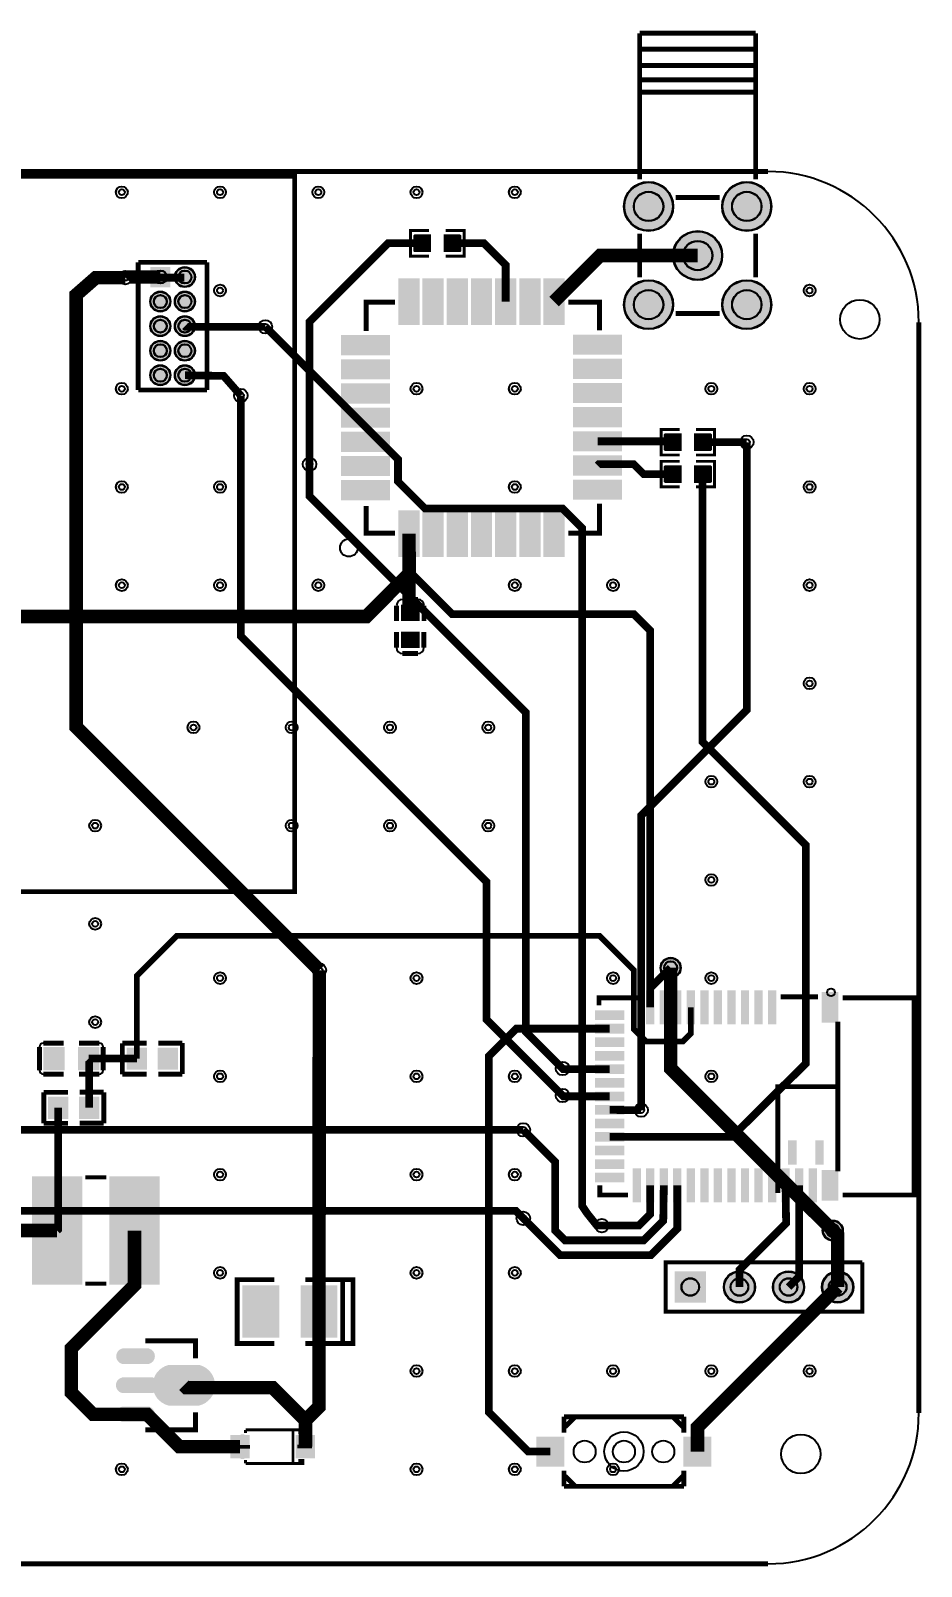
# Model space of a CAD drawing. Header units: millimetres. Extents: x 6.9 to 95.1, y 92.9 to 172.3.
# Drawn here: x 49.1 to 95.1, y 92.9 to 172.3 of the extents above; entities that cross this region are included whole.
import ezdxf

# ---------------------------------------------------------------- set-up
doc = ezdxf.new("R2010")
doc.units = ezdxf.units.MM
for name, color, linetype, true_color in [('BoardOutLine', 7, 'Continuous', 0xff00ff), ('BottomLayer', 7, 'Continuous', 0x0000ff), ('BottomSolderMaskLayer', 7, 'Continuous', 0xaa00ff), ('Document', 7, 'Continuous', 0xffffff), ('Hole', 7, 'Continuous', 0x222222), ('Multi-Layer', 7, 'Continuous', 0xc0c0c0), ('TopLayer', 7, 'Continuous', 0xff0000), ('TopPasteMaskLayer', 7, 'Continuous', 0x808080), ('TopSilkLayer', 7, 'Continuous', 0xffcc00), ('TopSolderMaskLayer', 7, 'Continuous', 0x800080)]:
    doc.layers.add(name, color=color, linetype=linetype, true_color=true_color)

msp = doc.modelspace()

# ---------------------------------------------------------------- hatches: boundary and pattern name
at = {"layer": 'BottomSolderMaskLayer'}
for points in [[(79.751, 163.195, 1), (82.301, 163.195, 1)], [(84.831, 163.195, 1), (87.381, 163.195, 1)], [(82.291, 160.655, 1), (84.841, 160.655, 1)], [(56.31, 160.069), (56.31, 159.019), (55.26, 159.019), (55.26, 160.069)], [(56.53, 159.544, 1), (57.58, 159.544, 1)], [(79.751, 158.115, 1), (82.301, 158.115, 1)], [(84.831, 158.115, 1), (87.381, 158.115, 1)], [(55.26, 158.274, 1), (56.31, 158.274, 1)], [(56.53, 158.274, 1), (57.58, 158.274, 1)], [(55.26, 157.004, 1), (56.31, 157.004, 1)], [(56.53, 157.004, 1), (57.58, 157.004, 1)], [(55.26, 155.734, 1), (56.31, 155.734, 1)], [(56.53, 155.734, 1), (57.58, 155.734, 1)], [(55.26, 154.464, 1), (56.31, 154.464, 1)], [(56.53, 154.464, 1), (57.58, 154.464, 1)], [(81.644, 123.825, 1), (82.694, 123.825, 1)], [(90.026, 110.236, 1), (91.076, 110.236, 1)], [(82.372, 108.128), (83.998, 108.128), (83.998, 106.502), (82.372, 106.502)], [(84.912, 107.315, 1), (86.538, 107.315, 1)], [(87.452, 107.315, 1), (89.078, 107.315, 1)], [(89.992, 107.315, 1), (91.618, 107.315, 1)]]:
    msp.add_hatch(color=256, dxfattribs=at).paths.add_polyline_path(points)
at = {"layer": 'Document'}
for points in [[(59.944, 98.425), (59.944, 99.689), (60.134, 99.689), (60.134, 98.425)], [(59.66, 98.962), (59.66, 99.152), (60.418, 99.152), (60.418, 98.962)], [(63.625, 98.965), (63.625, 99.155), (62.867, 99.155), (62.867, 98.965)]]:
    msp.add_hatch(color=256, dxfattribs=at).paths.add_polyline_path(points)
at = {"layer": 'Multi-Layer'}
for points in [[(79.776, 163.195, 1), (82.276, 163.195, 1)], [(84.856, 163.195, 1), (87.356, 163.195, 1)], [(82.316, 160.655, 1), (84.816, 160.655, 1)], [(56.285, 160.044), (56.285, 159.044), (55.285, 159.044), (55.285, 160.044)], [(56.555, 159.544, 1), (57.555, 159.544, 1)], [(79.776, 158.115, 1), (82.276, 158.115, 1)], [(84.856, 158.115, 1), (87.356, 158.115, 1)], [(55.285, 158.274, 1), (56.285, 158.274, 1)], [(56.555, 158.274, 1), (57.555, 158.274, 1)], [(55.285, 157.004, 1), (56.285, 157.004, 1)], [(56.555, 157.004, 1), (57.555, 157.004, 1)], [(55.285, 155.734, 1), (56.285, 155.734, 1)], [(56.555, 155.734, 1), (57.555, 155.734, 1)], [(55.285, 154.464, 1), (56.285, 154.464, 1)], [(56.555, 154.464, 1), (57.555, 154.464, 1)], [(82.398, 108.102), (83.972, 108.102), (83.972, 106.528), (82.398, 106.528)], [(84.938, 107.315, 1), (86.512, 107.315, 1)], [(87.478, 107.315, 1), (89.052, 107.315, 1)], [(90.018, 107.315, 1), (91.592, 107.315, 1)]]:
    msp.add_hatch(color=256, dxfattribs=at).paths.add_polyline_path(points)
at = {"layer": 'TopLayer'}
for points in [[(69.754, 161.722), (69.754, 160.858), (68.948, 160.858), (68.948, 161.722)], [(70.454, 161.722), (70.454, 160.858), (71.26, 160.858), (71.26, 161.722)], [(69.14, 157.123), (68.14, 157.123), (68.14, 159.423), (69.14, 159.423)], [(70.39, 157.123), (69.39, 157.123), (69.39, 159.423), (70.39, 159.423)], [(71.64, 157.123), (70.64, 157.123), (70.64, 159.423), (71.64, 159.423)], [(72.89, 157.123), (71.89, 157.123), (71.89, 159.423), (72.89, 159.423)], [(74.14, 157.123), (73.14, 157.123), (73.14, 159.423), (74.14, 159.423)], [(75.39, 157.123), (74.39, 157.123), (74.39, 159.423), (75.39, 159.423)], [(76.64, 157.123), (75.64, 157.123), (75.64, 159.423), (76.64, 159.423)], [(65.24, 155.523), (65.24, 156.523), (67.54, 156.523), (67.54, 155.523)], [(77.24, 155.548), (77.24, 156.548), (79.54, 156.548), (79.54, 155.548)], [(65.24, 154.273), (65.24, 155.273), (67.54, 155.273), (67.54, 154.273)], [(77.24, 154.298), (77.24, 155.298), (79.54, 155.298), (79.54, 154.298)], [(65.24, 153.023), (65.24, 154.023), (67.54, 154.023), (67.54, 153.023)], [(77.24, 153.048), (77.24, 154.048), (79.54, 154.048), (79.54, 153.048)], [(65.24, 151.773), (65.24, 152.773), (67.54, 152.773), (67.54, 151.773)], [(77.24, 151.798), (77.24, 152.798), (79.54, 152.798), (79.54, 151.798)], [(65.24, 150.523), (65.24, 151.523), (67.54, 151.523), (67.54, 150.523)], [(77.24, 150.548), (77.24, 151.548), (79.54, 151.548), (79.54, 150.548)], [(82.708, 151.435), (82.708, 150.571), (81.902, 150.571), (81.902, 151.435)], [(83.408, 151.435), (83.408, 150.571), (84.214, 150.571), (84.214, 151.435)], [(65.24, 149.273), (65.24, 150.273), (67.54, 150.273), (67.54, 149.273)], [(77.24, 149.298), (77.24, 150.298), (79.54, 150.298), (79.54, 149.298)], [(82.708, 149.784), (82.708, 148.92), (81.902, 148.92), (81.902, 149.784)], [(83.408, 149.784), (83.408, 148.92), (84.214, 148.92), (84.214, 149.784)], [(65.24, 148.023), (65.24, 149.023), (67.54, 149.023), (67.54, 148.023)], [(77.24, 148.048), (77.24, 149.048), (79.54, 149.048), (79.54, 148.048)], [(69.14, 145.123), (68.14, 145.123), (68.14, 147.423), (69.14, 147.423)], [(70.39, 145.123), (69.39, 145.123), (69.39, 147.423), (70.39, 147.423)], [(71.64, 145.123), (70.64, 145.123), (70.64, 147.423), (71.64, 147.423)], [(72.89, 145.123), (71.89, 145.123), (71.89, 147.423), (72.89, 147.423)], [(74.14, 145.123), (73.14, 145.123), (73.14, 147.423), (74.14, 147.423)], [(75.39, 145.123), (74.39, 145.123), (74.39, 147.423), (75.39, 147.423)], [(76.64, 145.123), (75.64, 145.123), (75.64, 147.423), (76.64, 147.423)], [(68.257, 141.778), (68.257, 142.578), (69.157, 142.578), (69.157, 141.778)], [(68.257, 140.378), (68.257, 141.178), (69.157, 141.178), (69.157, 140.378)], [(81.313, 122.474), (81.313, 121.074), (80.913, 121.074), (80.913, 122.474)], [(82.013, 122.474), (82.013, 121.074), (81.613, 121.074), (81.613, 122.474)], [(82.713, 122.474), (82.713, 121.074), (82.313, 121.074), (82.313, 122.474)], [(83.413, 122.474), (83.413, 121.074), (83.013, 121.074), (83.013, 122.474)], [(84.113, 122.474), (84.113, 121.074), (83.713, 121.074), (83.713, 122.474)], [(84.813, 122.474), (84.813, 121.074), (84.413, 121.074), (84.413, 122.474)], [(85.513, 122.474), (85.513, 121.074), (85.113, 121.074), (85.113, 122.474)], [(86.213, 122.474), (86.213, 121.074), (85.813, 121.074), (85.813, 122.474)], [(86.913, 122.474), (86.913, 121.074), (86.513, 121.074), (86.513, 122.474)], [(87.613, 122.474), (87.613, 121.074), (87.213, 121.074), (87.213, 122.474)], [(90.813, 121.074), (90.813, 122.474), (90.013, 122.474), (90.013, 121.074)], [(78.315, 121.574), (79.715, 121.574), (79.715, 121.174), (78.315, 121.174)], [(78.315, 120.874), (79.715, 120.874), (79.715, 120.474), (78.315, 120.474)], [(78.315, 120.174), (79.715, 120.174), (79.715, 119.774), (78.315, 119.774)], [(49.782, 119.676), (50.782, 119.676), (50.782, 118.576), (49.782, 118.576)], [(51.582, 119.676), (52.582, 119.676), (52.582, 118.576), (51.582, 118.576)], [(55.073, 118.576), (54.073, 118.576), (54.073, 119.676), (55.073, 119.676)], [(56.673, 118.576), (55.673, 118.576), (55.673, 119.676), (56.673, 119.676)], [(78.315, 119.474), (79.715, 119.474), (79.715, 119.074), (78.315, 119.074)], [(78.315, 118.774), (79.715, 118.774), (79.715, 118.374), (78.315, 118.374)], [(78.315, 118.074), (79.715, 118.074), (79.715, 117.674), (78.315, 117.674)], [(51.009, 116.036), (50.009, 116.036), (50.009, 117.136), (51.009, 117.136)], [(52.609, 116.036), (51.609, 116.036), (51.609, 117.136), (52.609, 117.136)], [(78.315, 117.374), (79.715, 117.374), (79.715, 116.974), (78.315, 116.974)], [(78.315, 116.674), (79.715, 116.674), (79.715, 116.274), (78.315, 116.274)], [(78.315, 115.974), (79.715, 115.974), (79.715, 115.574), (78.315, 115.574)], [(78.315, 115.274), (79.715, 115.274), (79.715, 114.874), (78.315, 114.874)], [(78.315, 114.574), (79.715, 114.574), (79.715, 114.174), (78.315, 114.174)], [(88.663, 114.774), (88.663, 113.774), (88.263, 113.774), (88.263, 114.774)], [(90.063, 114.774), (90.063, 113.774), (89.663, 113.774), (89.663, 114.774)], [(78.315, 113.874), (79.715, 113.874), (79.715, 113.474), (78.315, 113.474)], [(51.701, 107.486), (49.201, 107.486), (49.201, 112.986), (51.701, 112.986)], [(55.701, 107.486), (53.201, 107.486), (53.201, 112.986), (55.701, 112.986)], [(78.315, 113.174), (79.715, 113.174), (79.715, 112.774), (78.315, 112.774)], [(80.613, 113.274), (80.613, 111.874), (80.213, 111.874), (80.213, 113.274)], [(81.313, 113.274), (81.313, 111.874), (80.913, 111.874), (80.913, 113.274)], [(82.013, 113.274), (82.013, 111.874), (81.613, 111.874), (81.613, 113.274)], [(82.713, 113.274), (82.713, 111.874), (82.313, 111.874), (82.313, 113.274)], [(83.413, 113.274), (83.413, 111.874), (83.013, 111.874), (83.013, 113.274)], [(84.113, 113.274), (84.113, 111.874), (83.713, 111.874), (83.713, 113.274)], [(84.813, 113.274), (84.813, 111.874), (84.413, 111.874), (84.413, 113.274)], [(85.513, 113.274), (85.513, 111.874), (85.113, 111.874), (85.113, 113.274)], [(86.213, 113.274), (86.213, 111.874), (85.813, 111.874), (85.813, 113.274)], [(86.913, 113.274), (86.913, 111.874), (86.513, 111.874), (86.513, 113.274)], [(87.613, 113.274), (87.613, 111.874), (87.213, 111.874), (87.213, 113.274)], [(88.313, 113.274), (88.313, 111.874), (87.913, 111.874), (87.913, 113.274)], [(89.013, 113.274), (89.013, 111.874), (88.613, 111.874), (88.613, 113.274)], [(89.713, 113.274), (89.713, 111.874), (89.313, 111.874), (89.313, 113.274)], [(90.813, 113.274), (90.813, 111.874), (90.013, 111.874), (90.013, 113.274)], [(61.883, 104.745), (60.083, 104.745), (60.083, 107.345), (61.883, 107.345)], [(64.885, 104.745), (63.085, 104.745), (63.085, 107.345), (64.885, 107.345)], [(53.903, 103.386, -0.785398), (53.903, 104.086), (55.103, 104.086, -0.785398), (55.103, 103.386)], [(56.253, 101.235, -0.785398), (56.253, 103.235), (57.753, 103.235, -0.785398), (57.753, 101.235)], [(53.902, 101.885, -0.785398), (53.902, 102.585), (55.302, 102.585, -0.785398), (55.302, 101.885)], [(53.903, 100.384, -0.785398), (53.903, 101.084), (55.103, 101.084, -0.785398), (55.103, 100.384)], [(60.378, 98.485), (59.428, 98.485), (59.428, 99.635), (60.378, 99.635)], [(63.762, 98.485), (62.812, 98.485), (62.812, 99.635), (63.762, 99.635)], [(76.656, 99.556), (76.656, 98.056), (75.256, 98.056), (75.256, 99.556)], [(84.256, 99.556), (84.256, 98.056), (82.856, 98.056), (82.856, 99.556)]]:
    msp.add_hatch(color=256, dxfattribs=at).paths.add_polyline_path(points)
at = {"layer": 'TopPasteMaskLayer'}
for points in [[(68.909, 160.84), (69.709, 160.84), (69.759, 160.89), (69.759, 161.118), (69.389, 161.118), (69.389, 161.448), (69.759, 161.448), (69.759, 161.69), (69.709, 161.74), (68.909, 161.74), (68.859, 161.69), (68.859, 160.89)], [(70.459, 160.89), (70.459, 161.118), (70.839, 161.118), (70.839, 161.448), (70.459, 161.448), (70.459, 161.69), (70.509, 161.74), (71.299, 161.74), (71.349, 161.69), (71.349, 160.89), (71.299, 160.84), (70.509, 160.84)], [(69.14, 157.123), (68.14, 157.123), (68.14, 159.423), (69.14, 159.423)], [(70.39, 157.123), (69.39, 157.123), (69.39, 159.423), (70.39, 159.423)], [(71.64, 157.123), (70.64, 157.123), (70.64, 159.423), (71.64, 159.423)], [(72.89, 157.123), (71.89, 157.123), (71.89, 159.423), (72.89, 159.423)], [(74.14, 157.123), (73.14, 157.123), (73.14, 159.423), (74.14, 159.423)], [(75.39, 157.123), (74.39, 157.123), (74.39, 159.423), (75.39, 159.423)], [(76.64, 157.123), (75.64, 157.123), (75.64, 159.423), (76.64, 159.423)], [(65.24, 155.523), (65.24, 156.523), (67.54, 156.523), (67.54, 155.523)], [(77.24, 155.548), (77.24, 156.548), (79.54, 156.548), (79.54, 155.548)], [(65.24, 154.273), (65.24, 155.273), (67.54, 155.273), (67.54, 154.273)], [(77.24, 154.298), (77.24, 155.298), (79.54, 155.298), (79.54, 154.298)], [(65.24, 153.023), (65.24, 154.023), (67.54, 154.023), (67.54, 153.023)], [(77.24, 153.048), (77.24, 154.048), (79.54, 154.048), (79.54, 153.048)], [(65.24, 151.773), (65.24, 152.773), (67.54, 152.773), (67.54, 151.773)], [(77.24, 151.798), (77.24, 152.798), (79.54, 152.798), (79.54, 151.798)], [(65.24, 150.523), (65.24, 151.523), (67.54, 151.523), (67.54, 150.523)], [(77.24, 150.548), (77.24, 151.548), (79.54, 151.548), (79.54, 150.548)], [(81.863, 150.553), (82.663, 150.553), (82.713, 150.603), (82.713, 150.831), (82.343, 150.831), (82.343, 151.161), (82.713, 151.161), (82.713, 151.403), (82.663, 151.453), (81.863, 151.453), (81.813, 151.403), (81.813, 150.603)], [(83.413, 150.603), (83.413, 150.831), (83.793, 150.831), (83.793, 151.161), (83.413, 151.161), (83.413, 151.403), (83.463, 151.453), (84.253, 151.453), (84.303, 151.403), (84.303, 150.603), (84.253, 150.553), (83.463, 150.553)], [(65.24, 149.273), (65.24, 150.273), (67.54, 150.273), (67.54, 149.273)], [(77.24, 149.298), (77.24, 150.298), (79.54, 150.298), (79.54, 149.298)], [(81.863, 148.902), (82.663, 148.902), (82.713, 148.952), (82.713, 149.18), (82.343, 149.18), (82.343, 149.51), (82.713, 149.51), (82.713, 149.752), (82.663, 149.802), (81.863, 149.802), (81.813, 149.752), (81.813, 148.952)], [(83.413, 148.952), (83.413, 149.18), (83.793, 149.18), (83.793, 149.51), (83.413, 149.51), (83.413, 149.752), (83.463, 149.802), (84.253, 149.802), (84.303, 149.752), (84.303, 148.952), (84.253, 148.902), (83.463, 148.902)], [(65.24, 148.023), (65.24, 149.023), (67.54, 149.023), (67.54, 148.023)], [(77.24, 148.048), (77.24, 149.048), (79.54, 149.048), (79.54, 148.048)], [(69.14, 145.123), (68.14, 145.123), (68.14, 147.423), (69.14, 147.423)], [(70.39, 145.123), (69.39, 145.123), (69.39, 147.423), (70.39, 147.423)], [(71.64, 145.123), (70.64, 145.123), (70.64, 147.423), (71.64, 147.423)], [(72.89, 145.123), (71.89, 145.123), (71.89, 147.423), (72.89, 147.423)], [(74.14, 145.123), (73.14, 145.123), (73.14, 147.423), (74.14, 147.423)], [(75.39, 145.123), (74.39, 145.123), (74.39, 147.423), (75.39, 147.423)], [(76.64, 145.123), (75.64, 145.123), (75.64, 147.423), (76.64, 147.423)], [(68.257, 141.778), (68.257, 142.578), (69.157, 142.578), (69.157, 141.778)], [(68.257, 140.378), (68.257, 141.178), (69.157, 141.178), (69.157, 140.378)], [(81.313, 122.474), (81.313, 121.074), (80.913, 121.074), (80.913, 122.474)], [(82.013, 122.474), (82.013, 121.074), (81.613, 121.074), (81.613, 122.474)], [(82.713, 122.474), (82.713, 121.074), (82.313, 121.074), (82.313, 122.474)], [(83.413, 122.474), (83.413, 121.074), (83.013, 121.074), (83.013, 122.474)], [(84.113, 122.474), (84.113, 121.074), (83.713, 121.074), (83.713, 122.474)], [(84.813, 122.474), (84.813, 121.074), (84.413, 121.074), (84.413, 122.474)], [(85.513, 122.474), (85.513, 121.074), (85.113, 121.074), (85.113, 122.474)], [(86.213, 122.474), (86.213, 121.074), (85.813, 121.074), (85.813, 122.474)], [(86.913, 122.474), (86.913, 121.074), (86.513, 121.074), (86.513, 122.474)], [(87.613, 122.474), (87.613, 121.074), (87.213, 121.074), (87.213, 122.474)], [(90.813, 121.074), (90.813, 122.474), (90.013, 122.474), (90.013, 121.074)], [(78.315, 121.574), (79.715, 121.574), (79.715, 121.174), (78.315, 121.174)], [(78.315, 120.874), (79.715, 120.874), (79.715, 120.474), (78.315, 120.474)], [(78.315, 120.174), (79.715, 120.174), (79.715, 119.774), (78.315, 119.774)], [(49.782, 119.676), (50.782, 119.676), (50.782, 118.576), (49.782, 118.576)], [(51.582, 119.676), (52.582, 119.676), (52.582, 118.576), (51.582, 118.576)], [(55.073, 118.576), (54.073, 118.576), (54.073, 119.676), (55.073, 119.676)], [(56.673, 118.576), (55.673, 118.576), (55.673, 119.676), (56.673, 119.676)], [(78.315, 119.474), (79.715, 119.474), (79.715, 119.074), (78.315, 119.074)], [(78.315, 118.774), (79.715, 118.774), (79.715, 118.374), (78.315, 118.374)], [(78.315, 118.074), (79.715, 118.074), (79.715, 117.674), (78.315, 117.674)], [(51.009, 116.036), (50.009, 116.036), (50.009, 117.136), (51.009, 117.136)], [(52.609, 116.036), (51.609, 116.036), (51.609, 117.136), (52.609, 117.136)], [(78.315, 117.374), (79.715, 117.374), (79.715, 116.974), (78.315, 116.974)], [(78.315, 116.674), (79.715, 116.674), (79.715, 116.274), (78.315, 116.274)], [(78.315, 115.974), (79.715, 115.974), (79.715, 115.574), (78.315, 115.574)], [(78.315, 115.274), (79.715, 115.274), (79.715, 114.874), (78.315, 114.874)], [(78.315, 114.574), (79.715, 114.574), (79.715, 114.174), (78.315, 114.174)], [(88.663, 114.774), (88.663, 113.774), (88.263, 113.774), (88.263, 114.774)], [(90.063, 114.774), (90.063, 113.774), (89.663, 113.774), (89.663, 114.774)], [(78.315, 113.874), (79.715, 113.874), (79.715, 113.474), (78.315, 113.474)], [(51.701, 107.486), (49.201, 107.486), (49.201, 112.986), (51.701, 112.986)], [(55.701, 107.486), (53.201, 107.486), (53.201, 112.986), (55.701, 112.986)], [(78.315, 113.174), (79.715, 113.174), (79.715, 112.774), (78.315, 112.774)], [(80.613, 113.274), (80.613, 111.874), (80.213, 111.874), (80.213, 113.274)], [(81.313, 113.274), (81.313, 111.874), (80.913, 111.874), (80.913, 113.274)], [(82.013, 113.274), (82.013, 111.874), (81.613, 111.874), (81.613, 113.274)], [(82.713, 113.274), (82.713, 111.874), (82.313, 111.874), (82.313, 113.274)], [(83.413, 113.274), (83.413, 111.874), (83.013, 111.874), (83.013, 113.274)], [(84.113, 113.274), (84.113, 111.874), (83.713, 111.874), (83.713, 113.274)], [(84.813, 113.274), (84.813, 111.874), (84.413, 111.874), (84.413, 113.274)], [(85.513, 113.274), (85.513, 111.874), (85.113, 111.874), (85.113, 113.274)], [(86.213, 113.274), (86.213, 111.874), (85.813, 111.874), (85.813, 113.274)], [(86.913, 113.274), (86.913, 111.874), (86.513, 111.874), (86.513, 113.274)], [(87.613, 113.274), (87.613, 111.874), (87.213, 111.874), (87.213, 113.274)], [(88.313, 113.274), (88.313, 111.874), (87.913, 111.874), (87.913, 113.274)], [(89.013, 113.274), (89.013, 111.874), (88.613, 111.874), (88.613, 113.274)], [(89.713, 113.274), (89.713, 111.874), (89.313, 111.874), (89.313, 113.274)], [(90.813, 113.274), (90.813, 111.874), (90.013, 111.874), (90.013, 113.274)], [(61.883, 104.745), (60.083, 104.745), (60.083, 107.345), (61.883, 107.345)], [(64.885, 104.745), (63.085, 104.745), (63.085, 107.345), (64.885, 107.345)], [(53.903, 103.386, -0.785398), (53.903, 104.086), (55.103, 104.086, -0.785398), (55.103, 103.386)], [(56.253, 101.235, -0.785398), (56.253, 103.235), (57.753, 103.235, -0.785398), (57.753, 101.235)], [(53.902, 101.885, -0.785398), (53.902, 102.585), (55.302, 102.585, -0.785398), (55.302, 101.885)], [(53.903, 100.384, -0.785398), (53.903, 101.084), (55.103, 101.084, -0.785398), (55.103, 100.384)], [(60.378, 98.485), (59.428, 98.485), (59.428, 99.635), (60.378, 99.635)], [(63.762, 98.485), (62.812, 98.485), (62.812, 99.635), (63.762, 99.635)], [(76.656, 99.556), (76.656, 98.056), (75.256, 98.056), (75.256, 99.556)], [(84.256, 99.556), (84.256, 98.056), (82.856, 98.056), (82.856, 99.556)]]:
    msp.add_hatch(color=256, dxfattribs=at).paths.add_polyline_path(points)
at = {"layer": 'TopSilkLayer'}
for points in [[(62.925, 100.002), (62.925, 99.707), (63.23, 99.707), (63.23, 100.002)], [(62.925, 98.118), (62.925, 98.413), (63.23, 98.413), (63.23, 98.118)]]:
    msp.add_hatch(color=256, dxfattribs=at).paths.add_polyline_path(points)
at = {"layer": 'TopSolderMaskLayer'}
for points in [[(79.751, 163.195, 1), (82.301, 163.195, 1)], [(84.831, 163.195, 1), (87.381, 163.195, 1)], [(69.779, 161.747), (69.779, 160.833), (68.922, 160.833), (68.922, 161.747)], [(70.429, 161.747), (70.429, 160.833), (71.286, 160.833), (71.286, 161.747)], [(82.291, 160.655, 1), (84.841, 160.655, 1)], [(56.31, 160.069), (56.31, 159.019), (55.26, 159.019), (55.26, 160.069)], [(56.53, 159.544, 1), (57.58, 159.544, 1)], [(69.191, 157.072), (68.089, 157.072), (68.089, 159.474), (69.191, 159.474)], [(70.441, 157.072), (69.339, 157.072), (69.339, 159.474), (70.441, 159.474)], [(71.691, 157.072), (70.589, 157.072), (70.589, 159.474), (71.691, 159.474)], [(72.941, 157.072), (71.839, 157.072), (71.839, 159.474), (72.941, 159.474)], [(74.191, 157.072), (73.089, 157.072), (73.089, 159.474), (74.191, 159.474)], [(75.441, 157.072), (74.339, 157.072), (74.339, 159.474), (75.441, 159.474)], [(76.691, 157.072), (75.589, 157.072), (75.589, 159.474), (76.691, 159.474)], [(79.751, 158.115, 1), (82.301, 158.115, 1)], [(84.831, 158.115, 1), (87.381, 158.115, 1)], [(55.26, 158.274, 1), (56.31, 158.274, 1)], [(56.53, 158.274, 1), (57.58, 158.274, 1)], [(55.26, 157.004, 1), (56.31, 157.004, 1)], [(56.53, 157.004, 1), (57.58, 157.004, 1)], [(65.123, 155.501), (65.123, 156.545), (67.657, 156.545), (67.657, 155.501)], [(77.123, 155.526), (77.123, 156.57), (79.657, 156.57), (79.657, 155.526)], [(55.26, 155.734, 1), (56.31, 155.734, 1)], [(56.53, 155.734, 1), (57.58, 155.734, 1)], [(55.26, 154.464, 1), (56.31, 154.464, 1)], [(56.53, 154.464, 1), (57.58, 154.464, 1)], [(65.123, 154.251), (65.123, 155.295), (67.657, 155.295), (67.657, 154.251)], [(77.123, 154.276), (77.123, 155.32), (79.657, 155.32), (79.657, 154.276)], [(77.123, 153.026), (77.123, 154.07), (79.657, 154.07), (79.657, 153.026)], [(65.123, 153.001), (65.123, 154.045), (67.657, 154.045), (67.657, 153.001)], [(65.123, 151.751), (65.123, 152.795), (67.657, 152.795), (67.657, 151.751)], [(77.123, 151.776), (77.123, 152.82), (79.657, 152.82), (79.657, 151.776)], [(65.123, 150.501), (65.123, 151.545), (67.657, 151.545), (67.657, 150.501)], [(77.123, 150.526), (77.123, 151.57), (79.657, 151.57), (79.657, 150.526)], [(82.733, 151.46), (82.733, 150.546), (81.876, 150.546), (81.876, 151.46)], [(83.383, 151.46), (83.383, 150.546), (84.24, 150.546), (84.24, 151.46)], [(65.123, 149.251), (65.123, 150.295), (67.657, 150.295), (67.657, 149.251)], [(77.123, 149.276), (77.123, 150.32), (79.657, 150.32), (79.657, 149.276)], [(82.733, 149.809), (82.733, 148.895), (81.876, 148.895), (81.876, 149.809)], [(83.383, 149.809), (83.383, 148.895), (84.24, 148.895), (84.24, 149.809)], [(65.123, 148.001), (65.123, 149.045), (67.657, 149.045), (67.657, 148.001)], [(77.123, 148.026), (77.123, 149.07), (79.657, 149.07), (79.657, 148.026)], [(69.191, 145.072), (68.089, 145.072), (68.089, 147.474), (69.191, 147.474)], [(70.441, 145.072), (69.339, 145.072), (69.339, 147.474), (70.441, 147.474)], [(71.691, 145.072), (70.589, 145.072), (70.589, 147.474), (71.691, 147.474)], [(72.941, 145.072), (71.839, 145.072), (71.839, 147.474), (72.941, 147.474)], [(74.191, 145.072), (73.089, 145.072), (73.089, 147.474), (74.191, 147.474)], [(75.441, 145.072), (74.339, 145.072), (74.339, 147.474), (75.441, 147.474)], [(76.691, 145.072), (75.589, 145.072), (75.589, 147.474), (76.691, 147.474)], [(68.228, 141.755), (68.228, 142.601), (69.186, 142.601), (69.186, 141.755)], [(68.228, 140.355), (68.228, 141.201), (69.186, 141.201), (69.186, 140.355)], [(81.644, 123.825, 1), (82.694, 123.825, 1)], [(81.327, 122.652), (81.327, 120.896), (80.898, 120.896), (80.898, 122.652)], [(82.028, 122.652), (82.028, 120.896), (81.598, 120.896), (81.598, 122.652)], [(82.728, 122.652), (82.728, 120.896), (82.298, 120.896), (82.298, 122.652)], [(83.428, 122.652), (83.428, 120.896), (82.998, 120.896), (82.998, 122.652)], [(84.128, 122.652), (84.128, 120.896), (83.698, 120.896), (83.698, 122.652)], [(84.828, 122.652), (84.828, 120.896), (84.398, 120.896), (84.398, 122.652)], [(85.528, 122.652), (85.528, 120.896), (85.098, 120.896), (85.098, 122.652)], [(86.228, 122.652), (86.228, 120.896), (85.798, 120.896), (85.798, 122.652)], [(86.928, 122.652), (86.928, 120.896), (86.498, 120.896), (86.498, 122.652)], [(87.628, 122.652), (87.628, 120.896), (87.198, 120.896), (87.198, 122.652)], [(90.842, 120.985), (90.842, 122.563), (89.984, 122.563), (89.984, 120.985)], [(78.264, 121.625), (79.766, 121.625), (79.766, 121.123), (78.264, 121.123)], [(78.264, 120.925), (79.766, 120.925), (79.766, 120.423), (78.264, 120.423)], [(78.264, 120.225), (79.766, 120.225), (79.766, 119.723), (78.264, 119.723)], [(49.731, 119.727), (50.833, 119.727), (50.833, 118.525), (49.731, 118.525)], [(51.531, 119.727), (52.633, 119.727), (52.633, 118.525), (51.531, 118.525)], [(55.098, 118.551), (54.047, 118.551), (54.047, 119.701), (55.098, 119.701)], [(56.698, 118.551), (55.647, 118.551), (55.647, 119.701), (56.698, 119.701)], [(78.264, 119.525), (79.766, 119.525), (79.766, 119.023), (78.264, 119.023)], [(78.264, 118.825), (79.766, 118.825), (79.766, 118.323), (78.264, 118.323)], [(78.264, 118.125), (79.766, 118.125), (79.766, 117.623), (78.264, 117.623)], [(51.034, 116.011), (49.983, 116.011), (49.983, 117.161), (51.034, 117.161)], [(52.634, 116.011), (51.583, 116.011), (51.583, 117.161), (52.634, 117.161)], [(78.264, 117.425), (79.766, 117.425), (79.766, 116.923), (78.264, 116.923)], [(78.264, 116.725), (79.766, 116.725), (79.766, 116.223), (78.264, 116.223)], [(78.264, 116.025), (79.766, 116.025), (79.766, 115.523), (78.264, 115.523)], [(78.264, 115.325), (79.766, 115.325), (79.766, 114.823), (78.264, 114.823)], [(78.264, 114.625), (79.766, 114.625), (79.766, 114.123), (78.264, 114.123)], [(88.683, 114.901), (88.683, 113.647), (88.243, 113.647), (88.243, 114.901)], [(90.083, 114.901), (90.083, 113.647), (89.643, 113.647), (89.643, 114.901)], [(78.264, 113.925), (79.766, 113.925), (79.766, 113.423), (78.264, 113.423)], [(51.752, 107.435), (49.15, 107.435), (49.15, 113.037), (51.752, 113.037)], [(55.752, 107.435), (53.15, 107.435), (53.15, 113.037), (55.752, 113.037)], [(78.264, 113.225), (79.766, 113.225), (79.766, 112.723), (78.264, 112.723)], [(80.628, 113.452), (80.628, 111.696), (80.198, 111.696), (80.198, 113.452)], [(81.327, 113.452), (81.327, 111.696), (80.898, 111.696), (80.898, 113.452)], [(82.028, 113.452), (82.028, 111.696), (81.598, 111.696), (81.598, 113.452)], [(82.728, 113.452), (82.728, 111.696), (82.298, 111.696), (82.298, 113.452)], [(83.428, 113.452), (83.428, 111.696), (82.998, 111.696), (82.998, 113.452)], [(84.128, 113.452), (84.128, 111.696), (83.698, 111.696), (83.698, 113.452)], [(84.828, 113.452), (84.828, 111.696), (84.398, 111.696), (84.398, 113.452)], [(85.528, 113.452), (85.528, 111.696), (85.098, 111.696), (85.098, 113.452)], [(86.228, 113.452), (86.228, 111.696), (85.798, 111.696), (85.798, 113.452)], [(86.928, 113.452), (86.928, 111.696), (86.498, 111.696), (86.498, 113.452)], [(87.628, 113.452), (87.628, 111.696), (87.198, 111.696), (87.198, 113.452)], [(88.328, 113.452), (88.328, 111.696), (87.898, 111.696), (87.898, 113.452)], [(89.028, 113.452), (89.028, 111.696), (88.598, 111.696), (88.598, 113.452)], [(89.728, 113.452), (89.728, 111.696), (89.298, 111.696), (89.298, 113.452)], [(90.842, 113.363), (90.842, 111.785), (89.984, 111.785), (89.984, 113.363)], [(90.026, 110.236, 1), (91.076, 110.236, 1)], [(82.372, 108.128), (83.998, 108.128), (83.998, 106.502), (82.372, 106.502)], [(84.912, 107.315, 1), (86.538, 107.315, 1)], [(87.452, 107.315, 1), (89.078, 107.315, 1)], [(89.992, 107.315, 1), (91.618, 107.315, 1)], [(61.934, 104.694), (60.032, 104.694), (60.032, 107.396), (61.934, 107.396)], [(64.936, 104.694), (63.034, 104.694), (63.034, 107.396), (64.936, 107.396)], [(53.816, 103.335, -0.785398), (53.816, 104.137), (55.19, 104.137, -0.785398), (55.19, 103.335)], [(56.215, 101.184, -0.785398), (56.215, 103.286), (57.791, 103.286, -0.785398), (57.791, 101.184)], [(53.801, 101.834, -0.785398), (53.801, 102.636), (55.404, 102.636, -0.785398), (55.404, 101.834)], [(53.816, 100.333, -0.785398), (53.816, 101.135), (55.19, 101.135, -0.785398), (55.19, 100.333)], [(60.403, 98.46), (59.402, 98.46), (59.402, 99.66), (60.403, 99.66)], [(63.788, 98.46), (62.787, 98.46), (62.787, 99.66), (63.788, 99.66)], [(76.68, 99.583), (76.68, 98.029), (75.232, 98.029), (75.232, 99.583)], [(84.28, 99.583), (84.28, 98.029), (82.832, 98.029), (82.832, 99.583)]]:
    msp.add_hatch(color=256, dxfattribs=at).paths.add_polyline_path(points)

# ---------------------------------------------------------------- linework, layer by layer
at = {"layer": 'BoardOutLine', "const_width": 0.254}
for points in [[(14.8, 165), (87.2, 165)], [(95, 157.2), (95, 100.8)], [(87.2, 93), (14.8, 93)]]:
    msp.add_lwpolyline(points, dxfattribs=at)
at = {"layer": 'BoardOutLine'}
for centre, start, end in [((87.2, 157.2), 360, 90), ((87.2, 100.8), 270, 0)]:
    msp.add_arc(centre, 7.8, start, end, dxfattribs=at)
at = {"layer": 'BottomLayer'}
for points, const_width in [([(53.975, 159.512), (52.451, 159.512), (51.435, 158.623), (51.435, 136.271), (64.008, 123.698)], 0.7), ([(78.613, 110.49), (78.359, 110.49), (77.851, 111.125), (77.597, 111.506), (77.597, 146.558), (76.581, 147.574), (69.469, 147.574), (68.072, 148.971), (68.072, 150.114), (61.214, 156.972)], 0.4), ([(59.944, 153.416), (59.944, 140.97), (72.644, 128.27), (72.644, 121.158), (76.581, 117.221)], 0.4), ([(86.106, 151.003), (86.106, 137.16), (80.645, 131.699), (80.645, 116.459)], 0.4), ([(63.5, 149.86), (63.5, 148.209), (74.676, 137.033), (74.676, 120.523), (76.581, 118.618)], 0.4), ([(90.551, 110.236), (82.169, 118.618), (82.169, 123.825)], 0.7), ([(74.549, 115.443), (27.94, 115.443), (23.622, 119.761), (21.844, 119.761)], 0.4), ([(74.549, 110.871), (74.168, 111.252), (23.876, 111.252), (21.844, 113.284), (18.923, 113.284)], 0.4)]:
    msp.add_lwpolyline(points, dxfattribs=dict(at, const_width=const_width))
at = {"layer": 'BottomSolderMaskLayer'}
for centre, radius in [((81.026, 163.195), 1.275), ((86.106, 163.195), 1.275), ((81.026, 163.195), 0.765), ((86.106, 163.195), 0.765), ((83.566, 160.655), 1.275), ((83.566, 160.655), 0.765), ((55.785, 159.544), 0.342), ((57.055, 159.544), 0.525), ((57.055, 159.544), 0.342), ((81.026, 158.115), 1.275), ((81.026, 158.115), 0.765), ((86.106, 158.115), 1.275), ((86.106, 158.115), 0.765), ((55.785, 158.274), 0.525), ((55.785, 158.274), 0.342), ((57.055, 158.274), 0.525), ((57.055, 158.274), 0.342), ((55.785, 157.004), 0.525), ((55.785, 157.004), 0.342), ((57.055, 157.004), 0.525), ((57.055, 157.004), 0.342), ((55.785, 155.734), 0.525), ((55.785, 155.734), 0.342), ((57.055, 155.734), 0.525), ((57.055, 155.734), 0.342), ((55.785, 154.464), 0.525), ((57.055, 154.464), 0.525), ((55.785, 154.464), 0.342), ((57.055, 154.464), 0.342), ((82.169, 123.825), 0.525), ((82.169, 123.825), 0.342), ((90.551, 110.236), 0.525), ((90.551, 110.236), 0.342), ((85.725, 107.315), 0.813), ((88.265, 107.315), 0.813), ((90.805, 107.315), 0.813), ((83.185, 107.315), 0.459), ((85.725, 107.315), 0.459), ((88.265, 107.315), 0.459), ((90.805, 107.315), 0.459)]:
    msp.add_circle(centre, radius, dxfattribs=at)
at = {"layer": 'Document'}
msp.add_circle((90.462, 122.551), 0.2, dxfattribs=at)
at = {"layer": 'Hole'}
for centre in [(53.792, 163.928), (58.872, 163.928), (63.952, 163.928), (69.032, 163.928), (74.112, 163.928), (53.975, 159.512), (58.872, 158.848), (89.352, 158.848), (61.214, 156.972), (53.792, 153.768), (59.944, 153.416), (69.032, 153.768), (74.112, 153.768), (84.272, 153.768), (89.352, 153.768), (86.106, 151.003), (63.5, 149.86), (53.792, 148.688), (58.872, 148.688), (74.112, 148.688), (89.352, 148.688), (53.792, 143.608), (58.872, 143.608), (63.952, 143.608), (74.112, 143.608), (79.192, 143.608), (89.352, 143.608), (89.352, 138.528), (57.499, 136.253), (62.579, 136.253), (67.659, 136.253), (72.739, 136.253), (84.272, 133.448), (89.352, 133.448), (52.419, 131.173), (62.579, 131.173), (67.659, 131.173), (72.739, 131.173), (84.272, 128.368), (52.419, 126.093), (58.872, 123.288), (64.008, 123.698), (69.032, 123.288), (79.192, 123.288), (84.272, 123.288), (52.419, 121.013), (58.872, 118.208), (69.032, 118.208), (74.112, 118.208), (76.581, 118.618), (84.272, 118.208), (76.581, 117.221), (80.645, 116.459), (74.549, 115.443), (58.872, 113.128), (69.032, 113.128), (74.112, 113.128), (74.549, 110.871), (78.613, 110.49), (58.872, 108.048), (69.032, 108.048), (74.112, 108.048), (69.032, 102.968), (74.112, 102.968), (79.192, 102.968), (84.272, 102.968), (89.352, 102.968), (53.792, 97.888), (69.032, 97.888), (74.112, 97.888), (79.192, 97.888)]:
    msp.add_circle(centre, 0.153, dxfattribs=at)
at = {"layer": 'Multi-Layer'}
for centre, radius in [((81.026, 163.195), 1.25), ((86.106, 163.195), 1.25), ((53.792, 163.928), 0.305), ((58.872, 163.928), 0.305), ((63.952, 163.928), 0.305), ((69.032, 163.928), 0.305), ((74.112, 163.928), 0.305), ((81.026, 163.195), 0.75), ((86.106, 163.195), 0.75), ((83.566, 160.655), 1.25), ((83.566, 160.655), 0.75), ((53.975, 159.512), 0.35), ((55.785, 159.544), 0.325), ((57.055, 159.544), 0.5), ((57.055, 159.544), 0.325), ((58.872, 158.848), 0.305), ((81.026, 158.115), 1.25), ((81.026, 158.115), 0.75), ((86.106, 158.115), 1.25), ((86.106, 158.115), 0.75), ((89.352, 158.848), 0.305), ((55.785, 158.274), 0.5), ((55.785, 158.274), 0.325), ((57.055, 158.274), 0.5), ((57.055, 158.274), 0.325), ((91.948, 157.353), 1.016), ((55.785, 157.004), 0.5), ((55.785, 157.004), 0.325), ((57.055, 157.004), 0.5), ((57.055, 157.004), 0.325), ((61.214, 156.972), 0.35), ((55.785, 155.734), 0.5), ((55.785, 155.734), 0.325), ((57.055, 155.734), 0.5), ((57.055, 155.734), 0.325), ((55.785, 154.464), 0.5), ((57.055, 154.464), 0.5), ((53.792, 153.768), 0.305), ((55.785, 154.464), 0.325), ((57.055, 154.464), 0.325), ((69.032, 153.768), 0.305), ((74.112, 153.768), 0.305), ((84.272, 153.768), 0.305), ((89.352, 153.768), 0.305), ((59.944, 153.416), 0.35), ((86.106, 151.003), 0.35), ((63.5, 149.86), 0.35), ((53.792, 148.688), 0.305), ((58.872, 148.688), 0.305), ((74.112, 148.688), 0.305), ((89.352, 148.688), 0.305), ((53.792, 143.608), 0.305), ((58.872, 143.608), 0.305), ((63.952, 143.608), 0.305), ((74.112, 143.608), 0.305), ((79.192, 143.608), 0.305), ((89.352, 143.608), 0.305), ((89.352, 138.528), 0.305), ((57.499, 136.253), 0.305), ((62.579, 136.253), 0.305), ((67.659, 136.253), 0.305), ((72.739, 136.253), 0.305), ((84.272, 133.448), 0.305), ((89.352, 133.448), 0.305), ((52.419, 131.173), 0.305), ((62.579, 131.173), 0.305), ((67.659, 131.173), 0.305), ((72.739, 131.173), 0.305), ((84.272, 128.368), 0.305), ((52.419, 126.093), 0.305), ((64.008, 123.698), 0.35), ((82.169, 123.825), 0.5), ((82.169, 123.825), 0.325), ((58.872, 123.288), 0.305), ((69.032, 123.288), 0.305), ((79.192, 123.288), 0.305), ((84.272, 123.288), 0.305), ((52.419, 121.013), 0.305), ((58.872, 118.208), 0.305), ((69.032, 118.208), 0.305), ((74.112, 118.208), 0.305), ((76.581, 118.618), 0.35), ((84.272, 118.208), 0.305), ((76.581, 117.221), 0.35), ((80.645, 116.459), 0.35), ((74.549, 115.443), 0.35), ((58.872, 113.128), 0.305), ((69.032, 113.128), 0.305), ((74.112, 113.128), 0.305), ((74.549, 110.871), 0.35), ((78.613, 110.49), 0.35), ((90.551, 110.236), 0.5), ((90.551, 110.236), 0.325), ((58.872, 108.048), 0.305), ((69.032, 108.048), 0.305), ((74.112, 108.048), 0.305), ((85.725, 107.315), 0.787), ((88.265, 107.315), 0.787), ((90.805, 107.315), 0.787), ((83.185, 107.315), 0.445), ((85.725, 107.315), 0.445), ((88.265, 107.315), 0.445), ((90.805, 107.315), 0.445), ((69.032, 102.968), 0.305), ((74.112, 102.968), 0.305), ((79.192, 102.968), 0.305), ((84.272, 102.968), 0.305), ((89.352, 102.968), 0.305), ((88.9, 98.679), 1.016), ((53.792, 97.888), 0.305), ((69.032, 97.888), 0.305), ((74.112, 97.888), 0.305), ((79.192, 97.888), 0.305)]:
    msp.add_circle(centre, radius, dxfattribs=at)
at = {"layer": 'TopLayer'}
for points, const_width in [([(63.5, 149.86), (63.5, 157.226), (67.564, 161.29), (69.351, 161.29)], 0.4), ([(70.857, 161.29), (72.517, 161.29), (73.64, 160.167), (73.64, 158.273)], 0.4), ([(83.566, 160.655), (78.522, 160.655), (76.14, 158.273)], 0.7), ([(53.975, 159.512), (54.007, 159.544), (55.785, 159.544)], 0.7), ([(55.753, 159.512), (57.023, 159.512)], 0.4), ([(57.055, 157.004), (57.087, 156.972), (61.214, 156.972)], 0.4), ([(57.055, 154.464), (59.055, 154.432), (59.944, 153.416)], 0.4), ([(82.305, 151.003), (82.259, 151.048), (78.39, 151.048)], 0.4), ([(86.106, 151.003), (84.582, 151.003), (83.811, 151.003)], 0.4), ([(78.39, 149.798), (78.452, 149.86), (80.264, 149.86), (80.772, 149.352), (82.305, 149.352)], 0.4), ([(79.014, 115.075), (85.331, 115.075), (89.154, 118.872), (89.154, 130.175), (83.811, 135.518), (83.811, 149.352)], 0.4), ([(68.641, 146.273), (68.649, 144.214), (66.436, 141.986), (44.45, 141.986), (35.757, 133.293), (35.757, 111.887)], 0.7), ([(68.707, 142.178), (68.64, 142.245), (68.64, 145.889)], 0.7), ([(81.112, 121.775), (81.112, 141.265), (80.264, 142.113), (70.866, 142.113), (68.64, 144.339), (68.64, 145.889)], 0.4), ([(83.213, 121.774), (83.213, 120.424), (82.804, 120.015), (80.899, 120.015), (80.264, 120.65), (80.264, 123.698), (78.486, 125.476), (56.642, 125.476), (54.572, 123.406), (54.572, 119.126)], 0.3), ([(64.008, 123.698), (63.985, 106.045)], 0.7), ([(81.113, 121.774), (81.113, 122.769), (82.169, 123.825)], 0.4), ([(79.015, 120.674), (74.192, 120.674), (72.771, 119.253), (72.771, 100.838), (74.803, 98.806), (75.956, 98.806)], 0.4), ([(52.081, 119.126), (52.108, 119.099), (52.108, 116.586)], 0.4), ([(52.081, 119.126), (54.572, 119.126)], 0.4), ([(79.015, 118.574), (76.625, 118.574), (76.581, 118.618)], 0.4), ([(50.451, 110.236), (50.508, 110.293), (50.508, 116.586)], 0.4), ([(79.015, 117.174), (76.628, 117.174), (76.581, 117.221)], 0.4), ([(79.014, 116.474), (80.645, 116.459)], 0.4), ([(81.813, 112.575), (81.788, 110.744), (80.772, 109.728), (76.708, 109.728), (76.2, 110.236), (76.2, 113.792), (74.549, 115.443)], 0.4), ([(82.513, 112.574), (82.513, 110.326), (81.153, 108.966), (76.454, 108.966), (75.565, 109.855), (74.549, 110.871)], 0.4), ([(78.613, 110.49), (80.518, 110.49), (81.112, 111.084), (81.112, 112.575)], 0.4), ([(88.113, 112.575), (88.138, 110.617), (85.725, 108.204), (85.725, 107.315)], 0.4), ([(88.813, 112.574), (88.813, 107.863), (88.265, 107.315)], 0.4), ([(50.451, 110.236), (45.847, 110.236), (43.457, 107.846), (43.457, 105.918)], 0.7), ([(54.503, 100.734), (52.301, 100.734), (51.181, 101.854), (51.181, 104.14), (54.451, 107.41), (54.451, 110.236)], 0.7), ([(90.551, 110.236), (90.805, 109.982), (90.805, 107.315)], 0.7), ([(90.805, 107.315), (83.556, 100.066), (83.556, 98.806)], 0.7), ([(63.985, 106.045), (63.985, 101.113), (63.287, 100.416)], 0.7), ([(57.003, 102.235), (57.13, 102.108), (61.595, 102.108), (63.287, 100.416), (63.287, 99.06)], 0.7), ([(59.903, 99.06), (56.769, 99.06), (55.095, 100.734), (54.503, 100.734)], 0.7)]:
    msp.add_lwpolyline(points, dxfattribs=dict(at, const_width=const_width))
at = {"layer": 'TopSilkLayer'}
for points, const_width in [([(86.566, 172.155), (80.566, 172.155)], 0.254), ([(80.566, 172.155), (80.566, 164.603)], 0.254), ([(86.566, 172.155), (86.566, 164.603)], 0.254), ([(86.566, 171.323), (80.566, 171.323)], 0.254), ([(86.566, 170.621), (86.566, 170.228)], 0.254), ([(86.566, 170.482), (80.566, 170.482)], 0.254), ([(86.566, 169.745), (80.566, 169.745)], 0.254), ([(86.566, 169.11), (80.566, 169.11)], 0.254), ([(86.566, 169.25), (86.566, 168.831)], 0.254), ([(82.434, 163.655), (84.698, 163.655)], 0.254), ([(69.678, 161.951), (68.719, 161.951), (68.719, 160.629), (69.678, 160.629)], 0.152), ([(70.53, 161.951), (71.489, 161.951), (71.489, 160.629), (70.53, 160.629)], 0.152), ([(80.566, 159.523), (80.566, 161.787)], 0.254), ([(86.566, 161.787), (86.566, 159.523)], 0.254), ([(54.642, 160.306), (58.198, 160.306)], 0.254), ([(54.642, 153.702), (54.642, 160.306)], 0.254), ([(58.198, 160.306), (58.198, 153.702)], 0.254), ([(67.909, 158.242), (66.421, 158.242), (66.421, 156.754)], 0.254), ([(78.486, 156.78), (78.486, 156.845), (78.486, 158.242), (76.871, 158.242)], 0.254), ([(84.698, 157.655), (82.434, 157.655)], 0.254), ([(58.198, 153.702), (54.642, 153.702)], 0.254), ([(82.632, 151.664), (81.673, 151.664), (81.673, 150.342), (82.632, 150.342)], 0.152), ([(83.484, 151.664), (84.443, 151.664), (84.443, 150.342), (83.484, 150.342)], 0.152), ([(82.632, 150.013), (81.673, 150.013), (81.673, 148.691), (82.632, 148.691)], 0.152), ([(83.484, 150.013), (84.443, 150.013), (84.443, 148.691), (83.484, 148.691)], 0.152), ([(66.421, 147.701), (66.421, 146.304), (67.818, 146.304), (67.909, 146.304)], 0.254), ([(76.871, 146.304), (76.962, 146.304), (78.486, 146.304), (78.486, 147.817)], 0.254), ([(68.307, 142.868), (69.107, 142.868)], 0.254), ([(67.997, 141.758), (67.997, 142.558)], 0.254), ([(69.417, 141.758), (69.417, 142.558)], 0.254), ([(67.992, 141.182), (67.992, 140.382)], 0.254), ([(69.411, 141.182), (69.411, 140.382)], 0.254), ([(68.301, 140.073), (69.101, 140.073)], 0.254), ([(78.463, 121.874), (78.463, 122.274), (80.563, 122.274)], 0.254), ([(89.782, 122.324), (87.863, 122.324)], 0.254), ([(91.063, 122.274), (94.763, 122.274), (94.763, 112.074), (91.063, 112.074)], 0.254), ([(90.813, 121.043), (90.813, 113.305)], 0.254), ([(49.732, 119.926), (49.782, 119.926)], 0.254), ([(50.782, 119.926), (49.782, 119.926)], 0.254), ([(51.582, 119.926), (52.582, 119.926)], 0.254), ([(52.632, 119.926), (52.582, 119.926)], 0.254), ([(55.072, 119.921), (53.822, 119.921)], 0.254), ([(53.822, 118.321), (53.822, 119.921)], 0.254), ([(55.673, 119.926), (56.923, 119.926)], 0.254), ([(56.923, 118.326), (56.923, 119.926)], 0.254), ([(49.532, 119.726), (49.532, 118.526)], 0.254), ([(52.832, 119.726), (52.832, 118.526)], 0.254), ([(49.732, 118.326), (49.782, 118.326)], 0.254), ([(50.782, 118.326), (49.782, 118.326)], 0.254), ([(51.582, 118.326), (52.582, 118.326)], 0.254), ([(52.632, 118.326), (52.582, 118.326)], 0.254), ([(55.072, 118.321), (53.822, 118.321)], 0.254), ([(55.673, 118.326), (56.923, 118.326)], 0.254), ([(90.813, 117.674), (87.713, 117.674), (87.713, 112.174)], 0.254), ([(51.008, 117.381), (49.758, 117.381)], 0.254), ([(49.758, 115.781), (49.758, 117.381)], 0.254), ([(51.609, 117.386), (52.859, 117.386)], 0.254), ([(52.859, 115.786), (52.859, 117.386)], 0.254), ([(51.008, 115.781), (49.758, 115.781)], 0.254), ([(51.609, 115.786), (52.859, 115.786)], 0.254), ([(52.997, 112.986), (51.905, 112.986)], 0.2), ([(79.963, 112.074), (78.513, 112.074), (78.513, 112.574)], 0.254), ([(92.075, 108.585), (92.075, 106.045), (81.915, 106.045), (81.915, 108.585), (83.82, 108.585)], 0.203), ([(92.075, 108.585), (83.82, 108.585)], 0.203), ([(52.997, 107.486), (51.905, 107.486)], 0.2), ([(61.684, 104.395), (59.757, 104.395), (59.757, 107.695), (61.684, 107.695)], 0.254), ([(63.284, 107.695), (65.211, 107.695), (65.211, 104.395), (65.744, 104.395), (65.744, 107.695), (65.211, 107.695)], 0.254), ([(55.003, 104.535), (57.603, 104.535), (57.603, 103.635)], 0.254), ([(63.284, 104.395), (65.211, 104.395)], 0.254), ([(57.603, 100.835), (57.603, 99.935), (55.003, 99.935)], 0.254), ([(76.656, 100.606), (82.856, 100.606)], 0.254), ([(76.656, 99.787), (76.656, 100.606)], 0.254), ([(77.216, 100.584), (76.708, 100.076)], 0.254), ([(82.804, 100.076), (82.296, 100.584)], 0.254), ([(82.856, 99.787), (82.856, 100.606)], 0.254), ([(63.001, 99.926), (60.189, 99.926)], 0.152), ([(60.189, 99.926), (60.189, 99.758)], 0.152), ([(62.644, 98.194), (62.644, 99.926)], 0.152), ([(60.189, 98.194), (60.189, 98.362)], 0.152), ([(63.001, 98.194), (60.189, 98.194)], 0.152), ([(76.656, 97.006), (76.656, 97.825)], 0.254), ([(82.856, 97.006), (82.856, 97.825)], 0.254), ([(82.856, 97.006), (76.656, 97.006)], 0.254), ([(77.216, 97.028), (76.708, 97.536)], 0.254), ([(82.804, 97.536), (82.296, 97.028)], 0.254)]:
    msp.add_lwpolyline(points, dxfattribs=dict(at, const_width=const_width))
at = {"layer": 'TopSilkLayer', "const_width": 0.254}
msp.add_lwpolyline([(14.729, 164.761), (62.729, 164.761), (62.729, 127.761), (14.729, 127.761), (14.729, 164.761)], close=True, dxfattribs=at)
at = {"layer": 'TopSilkLayer'}
for centre, radius in [((65.532, 145.542), 0.458), ((77.724, 98.806), 0.568), ((79.756, 98.806), 1.016), ((79.756, 98.806), 0.568), ((81.788, 98.806), 0.568)]:
    msp.add_circle(centre, radius, dxfattribs=at)
for centre, radius, start, end in [((68.307, 142.558), 0.31, 90, 180), ((69.107, 142.558), 0.31, 0, 90), ((68.301, 140.382), 0.31, 180, 270), ((69.101, 140.382), 0.31, 270, 0), ((49.732, 119.726), 0.2, 90, 180), ((52.632, 119.726), 0.2, 0, 90), ((49.732, 118.526), 0.2, 180, 270), ((52.632, 118.526), 0.2, 270, 0)]:
    msp.add_arc(centre, radius, start, end, dxfattribs=at)
at = {"layer": 'TopSolderMaskLayer'}
for centre, radius in [((81.026, 163.195), 1.275), ((86.106, 163.195), 1.275), ((81.026, 163.195), 0.765), ((86.106, 163.195), 0.765), ((83.566, 160.655), 1.275), ((83.566, 160.655), 0.765), ((55.785, 159.544), 0.342), ((57.055, 159.544), 0.525), ((57.055, 159.544), 0.342), ((81.026, 158.115), 1.275), ((81.026, 158.115), 0.765), ((86.106, 158.115), 1.275), ((86.106, 158.115), 0.765), ((55.785, 158.274), 0.525), ((55.785, 158.274), 0.342), ((57.055, 158.274), 0.525), ((57.055, 158.274), 0.342), ((55.785, 157.004), 0.525), ((55.785, 157.004), 0.342), ((57.055, 157.004), 0.525), ((57.055, 157.004), 0.342), ((55.785, 155.734), 0.525), ((55.785, 155.734), 0.342), ((57.055, 155.734), 0.525), ((57.055, 155.734), 0.342), ((55.785, 154.464), 0.525), ((57.055, 154.464), 0.525), ((55.785, 154.464), 0.342), ((57.055, 154.464), 0.342), ((82.169, 123.825), 0.525), ((82.169, 123.825), 0.342), ((90.551, 110.236), 0.525), ((90.551, 110.236), 0.342), ((85.725, 107.315), 0.813), ((88.265, 107.315), 0.813), ((90.805, 107.315), 0.813), ((83.185, 107.315), 0.459), ((85.725, 107.315), 0.459), ((88.265, 107.315), 0.459), ((90.805, 107.315), 0.459)]:
    msp.add_circle(centre, radius, dxfattribs=at)

doc.saveas('drawing.dxf')
